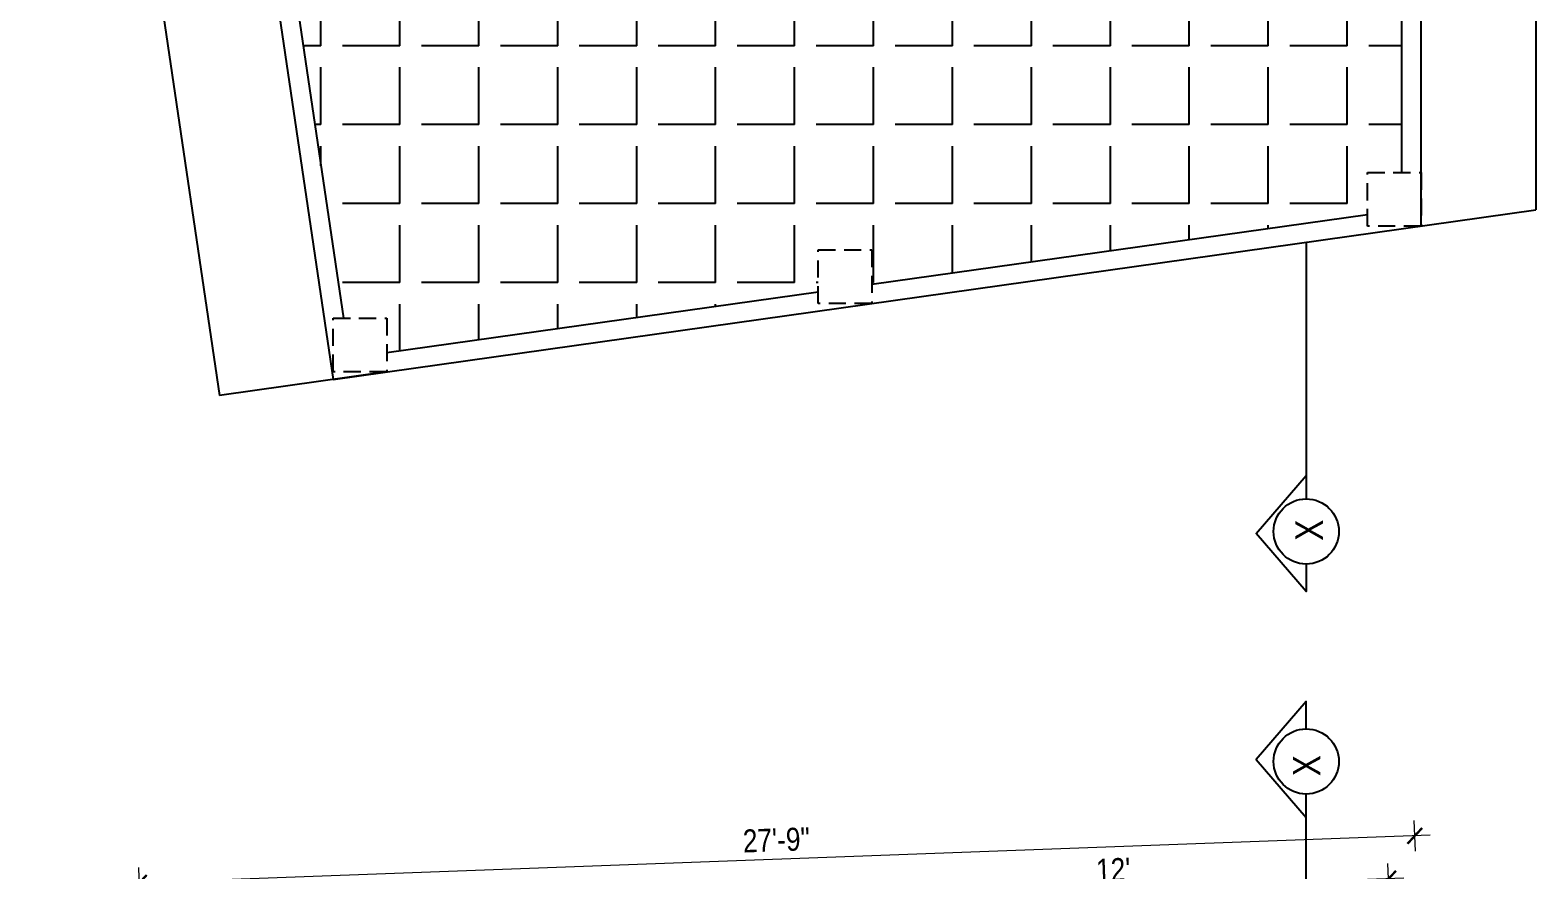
# Model space of a CAD drawing. Header units: inches. Extents: x -5142662 to -4941318, y -3361958 to -3160563.
# Drawn here: x -5004642.6 to -5004249.2, y -3261138.6 to -3260919.1 of the extents above; entities that cross this region are included whole.
import ezdxf

# ---------------------------------------------------------------- set-up
doc = ezdxf.new("R2010")
doc.units = ezdxf.units.IN
doc.header["$LTSCALE"] = 2
doc.header["$MEASUREMENT"] = 0
doc.header["$PDMODE"] = 34
doc.linetypes.add('HIDDEN', pattern=[0.375, 0.25, -0.125])
doc.layers.get('0').update_dxf_attribs({"linetype": 'CONTINUOUS'})
doc.layers.get('DEFPOINTS').update_dxf_attribs({"color": 141, "linetype": 'CONTINUOUS'})
doc.layers.add('A-Hatch', color=7, linetype='CONTINUOUS')
doc.layers.add('DIM 1-100', color=4, linetype='CONTINUOUS', lineweight=13)
doc.layers.add('TEXT', color=181, linetype='CONTINUOUS', lineweight=25)
doc.styles.add('ARAIL', font='ARIALN.TTF')
doc.styles.get("Standard").update_dxf_attribs({"font": 'ARIALN.TTF'})
doc.dimstyles.new('1 by 96', dxfattribs={"dimtxt": 6, "dimasz": 4, "dimexe": 4, "dimexo": 4, "dimgap": 2, "dimtad": 1, "dimdec": 0, "dimzin": 0, "dimdsep": 46, "dimlunit": 4, "dimtxsty": 'Standard', "dimblk": 'ARCHTICK', "dimcen": 0, "dimdle": 4, "dimadec": 0, "dimazin": 0, "dimtfac": 1, "dimtdec": 0, "dimtix": 1, "dimtofl": 0, "dimtmove": 1, "dimatfit": 3, "dimldrblk": 'ARCHTICK', "dimfxl": 4, "dimfxlon": 1, "dimtolj": 1, "dimtzin": 0, "dimlwd": -1, "dimlwe": -1, "dimarcsym": 0})

# ---------------------------------------------------------------- blocks, each defined once
blk = doc.blocks.new('_ArchTick')
at = {"color": 0, "linetype": 'ByBlock', "const_width": 0.15}
blk.add_lwpolyline([(-0.5, -0.5), (0.5, 0.5)], dxfattribs=at)
blk = doc.blocks.new('*D1414')
at = {"layer": 'DEFPOINTS', "color": 0, "ltscale": 0.5, "transparency": 16777216}
for p in [(-5004431.22, -3261146.21), (-5004286.23, -3261181.38), (-5004429.73, -3261186.68)]:
    blk.add_point(p, dxfattribs=at)
at = {"layer": 'DIM 1-100', "color": 0, "ltscale": 0.5, "transparency": 16777216}
for p, q in [((-5004287.58, -3261144.91), (-5004287.87, -3261136.91)), ((-5004283.73, -3261140.76), (-5004435.22, -3261146.35)), ((-5004431.08, -3261150.2), (-5004431.37, -3261142.21))]:
    blk.add_line(p, q, dxfattribs=at)
at = {"layer": 'DIM 1-100', "color": 0, "ltscale": 0.5, "transparency": 16777216, "xscale": 4, "yscale": 4, "zscale": 4}
for p, rotation in [((-5004287.72, -3261140.91), 2.11435361966573), ((-5004431.22, -3261146.21), 182.1143536196657)]:
    blk.add_blockref('_ArchTick', p, dxfattribs=dict(at, rotation=rotation))
at = {"layer": 'DIM 1-100', "color": 0, "ltscale": 0.5, "transparency": 16777216, "insert": (-5004359.66, -3261138.55), "char_height": 6, "attachment_point": 5, "rotation": 2.1144}
blk.add_mtext("\\A1;12'", dxfattribs=at)
blk = doc.blocks.new('*D1416')
at = {"layer": 'DEFPOINTS', "color": 0, "ltscale": 0.5, "transparency": 16777216}
for p in [(-5004614.11, -3261141.99), (-5004279.23, -3261173.86), (-5004612.48, -3261186.16)]:
    blk.add_point(p, dxfattribs=at)
at = {"layer": 'DIM 1-100', "color": 0, "ltscale": 0.5, "transparency": 16777216}
for p, q in [((-5004280.71, -3261133.68), (-5004281.01, -3261125.69)), ((-5004276.86, -3261129.54), (-5004618.11, -3261142.14)), ((-5004613.96, -3261145.99), (-5004614.26, -3261137.99))]:
    blk.add_line(p, q, dxfattribs=at)
at = {"layer": 'DIM 1-100', "color": 0, "ltscale": 0.5, "transparency": 16777216, "xscale": 4, "yscale": 4, "zscale": 4}
for p, rotation in [((-5004280.86, -3261129.69), 2.114353619881717), ((-5004614.11, -3261141.99), 182.1143536198817)]:
    blk.add_blockref('_ArchTick', p, dxfattribs=dict(at, rotation=rotation))
at = {"layer": 'DIM 1-100', "color": 0, "ltscale": 0.5, "transparency": 16777216, "insert": (-5004447.67, -3261130.78), "char_height": 6, "attachment_point": 5, "rotation": 2.1144}
blk.add_mtext('\\A1;27\'-9"', dxfattribs=at)

msp = doc.modelspace()

# ---------------------------------------------------------------- hatches: boundary and pattern name
at = {"layer": 'A-Hatch', "ltscale": 0.5}
h = msp.add_hatch(dxfattribs=at)
h.set_pattern_fill('ANGLE', color=256, scale=75, angle=90)
h.set_pattern_definition([(90, (-8266802.3, 1746847.428), (-20.625, 6e-15), [15, -5.625]), (180, (-8266802.3, 1746847.428), (-8e-15, -20.625), [15, -5.625])])
h.paths.add_polyline_path([(-5004422.73, -3260795.6), (-5004422.73, -3260805.1), (-5004436.73, -3260805.1), (-5004436.73, -3260791.1), (-5004427.23, -3260791.1), (-5004427.23, -3260686.17), (-5004436.73, -3260686.17), (-5004436.73, -3260677.18), (-5004596.41, -3260683.07), (-5004596.41, -3260692.66), (-5004605.36, -3260692.66), (-5004590.81, -3260791.1), (-5004579.8, -3260791.1), (-5004579.8, -3260805.1), (-5004588.75, -3260805.1), (-5004583.43, -3260841.1), (-5004572.41, -3260841.1), (-5004572.41, -3260855.1), (-5004581.36, -3260855.1), (-5004560.78, -3260994.41), (-5004549.47, -3260994.41), (-5004549.47, -3261003.36), (-5004436.73, -3260987.48), (-5004436.73, -3260976.55), (-5004422.73, -3260976.55), (-5004422.73, -3260985.5), (-5004293.23, -3260967.26), (-5004293.23, -3260956.34), (-5004284.23, -3260956.34), (-5004284.23, -3260805.1), (-5004293.23, -3260805.1), (-5004293.23, -3260795.6)])
h.paths.add_polyline_path([(-5004422.73, -3260855.1), (-5004436.73, -3260855.1), (-5004436.73, -3260841.1), (-5004422.73, -3260841.1)], flags=16)
h.paths.add_polyline_path([(-5004484.49, -3260893.51), (-5004484.49, -3260850.46), (-5004506.95, -3260850.46), (-5004506.95, -3260893.51)], flags=24)

# ---------------------------------------------------------------- linework, layer by layer
at = {"ltscale": 0.5}
for p, q in [((-5004249.23, -3260665.25), (-5004249.23, -3260966.11)), ((-5004642.64, -3260679.77), (-5004593.18, -3261014.57)), ((-5004593.8, -3260805.1), (-5004563.47, -3261010.38)), ((-5004284.23, -3260956.34), (-5004284.23, -3260805.15)), ((-5004279.23, -3260956.34), (-5004279.23, -3260805.15)), ((-5004581.36, -3260855.1), (-5004560.78, -3260994.41)), ((-5004279.23, -3260970.34), (-5004279.23, -3260956.34)), ((-5004563.47, -3261010.38), (-5004249.23, -3260966.11)), ((-5004422.73, -3260985.5), (-5004293.23, -3260967.26)), ((-5004549.47, -3261003.36), (-5004436.73, -3260987.48)), ((-5004549.47, -3261008.41), (-5004593.18, -3261014.57))]:
    msp.add_line(p, q, dxfattribs=at)
at = {"linetype": 'HIDDEN', "ltscale": 9}
for points in [[(-5004293.23, -3260970.34), (-5004293.23, -3260956.34), (-5004279.23, -3260956.34), (-5004279.23, -3260970.34)], [(-5004436.73, -3260990.55), (-5004436.73, -3260976.55), (-5004422.73, -3260976.55), (-5004422.73, -3260990.55)], [(-5004563.47, -3261008.41), (-5004563.47, -3260994.41), (-5004549.47, -3260994.41), (-5004549.47, -3261008.41)]]:
    msp.add_lwpolyline(points, close=True, dxfattribs=at)
at = {"layer": 'TEXT'}
for points in [[(-5004309.23, -3260974.56), (-5004309.23, -3261041.61)], [(-5004309.23, -3261058.67), (-5004309.23, -3261065.81), (-5004322.32, -3261050.67), (-5004309.23, -3261035.53)], [(-5004309.23, -3261101.72), (-5004309.23, -3261094.57), (-5004322.32, -3261109.72), (-5004309.23, -3261124.86)], [(-5004309.23, -3261174.97), (-5004309.23, -3261118.78)]]:
    msp.add_lwpolyline(points, dxfattribs=at)
for centre in [(-5004309.23, -3261050.14), (-5004309.23, -3261110.25)]:
    msp.add_circle(centre, 8.53, dxfattribs=at)

# ---------------------------------------------------------------- texts
at = {"layer": 'TEXT', "char_height": 7.2, "rotation": 90, "style": 'ARAIL'}
for insert, attachment_point in [((-5004312.07, -3261047.05), 3), ((-5004312.73, -3261114.09), 1)]:
    msp.add_mtext_dynamic_manual_height_columns('X', width=125.4648, gutter_width=90, heights=[0], dxfattribs=dict(at, insert=insert, attachment_point=attachment_point))

# ---------------------------------------------------------------- dimensions: what is measured, and where the dimension line sits
at = {"layer": 'DIM 1-100', "ltscale": 0.5}
for p1, p2, distance, picture, middle in [((-5004279.23, -3261173.86), (-5004612.48, -3261186.16), -44.21, '*D1416', (-5004447.67, -3261130.78)), ((-5004286.23, -3261181.38), (-5004429.73, -3261186.68), -40.5, '*D1414', (-5004359.66, -3261138.55))]:
    dim = msp.add_aligned_dim(p1=p1, p2=p2, distance=distance, dimstyle='1 by 96', dxfattribs=at)
    dim.commit()
    dim.dimension.update_dxf_attribs({"geometry": picture, "text_midpoint": middle})

doc.saveas('drawing.dxf')
